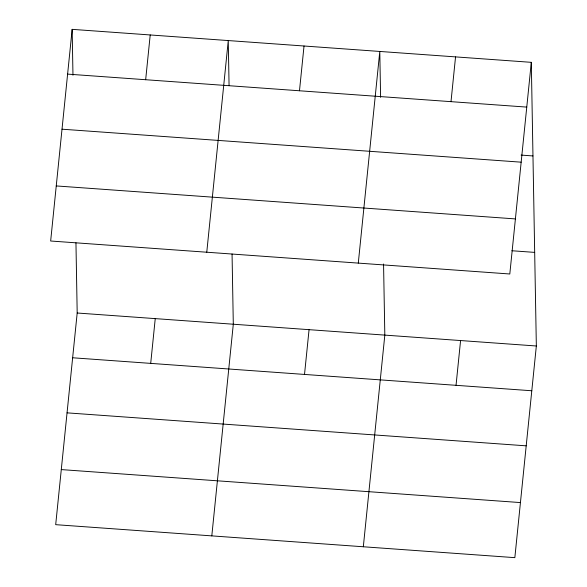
<?xml version="1.0" encoding="UTF-8"?>
<svg xmlns="http://www.w3.org/2000/svg" width="587" height="587" viewBox="0 0 587 587"><rect width="100%" height="100%" fill="white"/><g stroke="black" fill="none" stroke-linecap="round" stroke-linejoin="round"><path stroke-width="0.88" d="M72.157 29.35L50.658 241.008L509.809 273.99L531.308 62.332L72.157 29.35L72.971 75.253M75.95 242.805L77.191 313.01L55.692 524.668L514.843 557.65L536.342 345.992L531.308 62.332M145.664 79.722L150.213 34.956M150.705 363.382L155.247 318.616M206.771 252.219L228.27 40.562L229.069 85.57M211.804 535.88L233.303 324.222L232.056 254.017M299.48 90.772L304.029 46.006M304.514 374.433L309.063 329.667M358.29 263.108L379.789 51.451L380.603 97.354M363.324 546.768L384.823 335.111L383.56 264.003M450.999 101.661L455.549 56.888M456.033 385.321L460.582 340.548M67.608 74.116L526.759 107.098M521.102 155.085L532.967 155.944M62.017 129.191L521.161 162.173M56.249 185.932L515.401 218.914M511.864 250.744L534.676 252.388M77.191 313.01L536.342 345.992M72.649 357.776L531.793 390.759M67.05 412.852L526.201 445.834M61.29 469.593L520.434 502.575"/></g></svg>
